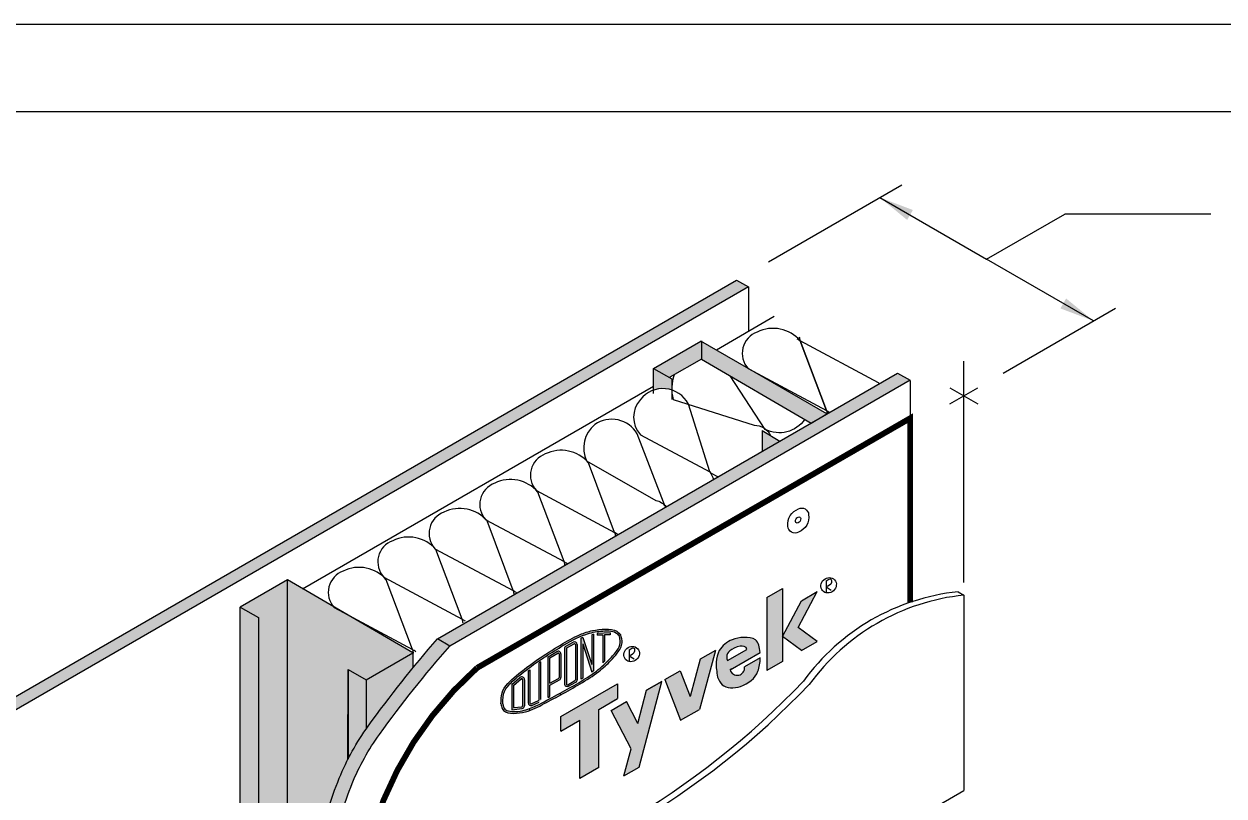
# Model space of a CAD drawing. Extents: x -129 to 51, y 0 to 100.
# Drawn here: x 10.44 to 31.04, y 52.74 to 66 of the extents above; entities that cross this region are included whole.
import ezdxf

# ---------------------------------------------------------------- set-up
doc = ezdxf.new("R2010")
doc.units = 0
doc.header["$LTSCALE"] = 1.5
doc.header["$MEASUREMENT"] = 0
doc.linetypes.add('DASHED', pattern=[0.75, 0.5, -0.25])
doc.layers.get('DEFPOINTS').update_dxf_attribs({"linetype": 'CONTINUOUS'})
for name, color, linetype in [('8X11-TTB$0$B', 7, 'CONTINUOUS'), ('CLADDING', 252, 'CONTINUOUS'), ('DUPONTLOGO', 242, 'CONTINUOUS'), ('FASTENING', 7, 'CONTINUOUS'), ('INSULATION', 40, 'CONTINUOUS'), ('STRUCTURE', 252, 'CONTINUOUS'), ('STRUCTURE_SHADING', 254, 'CONTINUOUS'), ('TEXT', 7, 'CONTINUOUS'), ('TYVEK', 160, 'DASHED')]:
    doc.layers.add(name, color=color, linetype=linetype)
doc.styles.add('DETAILS', font='sanss___.ttf', dxfattribs={"height": 1})
doc.dimstyles.new('TYVEKDETAILS', dxfattribs={"dimscale": 6, "dimtxt": 1.5, "dimasz": 0.1, "dimexe": 0.75, "dimexo": 0.75, "dimgap": 0.75, "dimtad": 0, "dimtih": 1, "dimtoh": 1, "dimdec": 4, "dimzin": 0, "dimtxsty": 'DETAILS', "dimcen": 0.0625, "dimazin": 3, "dimtfac": 1, "dimtdec": 4, "dimtofl": 0, "dimtmove": 0, "dimatfit": 3, "dimtolj": 1, "dimtzin": 0})

# ---------------------------------------------------------------- blocks, each defined once
blk = doc.blocks.new('A$C1409495A')
at = {"layer": 'DUPONTLOGO', "color": 242}
for p, q in [((0.2343235615273898, 0.523827359091797), (0.2343235615273898, 1.616091367395711e-07)), ((0.2343235615273898, 0.2619137603504669), (0.4408312526641112, 0.1288168849679323))]:
    blk.add_line(p, q, dxfattribs=at)
blk.add_ellipse((0.333973993873542, 0.3360725358395484), major_axis=(0.2603864479023359, 0.231586749987972), ratio=0.9031737347499492, dxfattribs=at)
blk.add_spline([(0.2343235615273898, 0.523827359091797), (0.4345512185534517, 0.5967801724010542), (0.456416738787766, 0.4563911861724819), (0.2343235615273898, 0.2619137603504669)], degree=3, dxfattribs=at)

msp = doc.modelspace()

# ---------------------------------------------------------------- hatches: boundary and pattern name
at = {"layer": 'DUPONTLOGO'}
h = msp.add_hatch(color=182, dxfattribs=at)
h.paths.add_polyline_path([(24.05538580846049, 56.25381416788601), (23.78475286977807, 56.09756416788605), (23.45999334335882, 55.48223295153542), (23.78475286977807, 55.24190173518445), (24.05538580846067, 55.39815173518443), (23.73062628204159, 55.63848295153536)])
h.paths.add_polyline_path([(23.4599933433589, 55.91006416788639), (23.45999334335909, 56.30737899337836), (23.18936040467622, 56.15112899337834), (23.18936040467604, 54.89815173518436), (23.45999334335873, 55.0544017351845)])
h = msp.add_hatch(color=242, dxfattribs=at)
edge = h.paths.add_edge_path()
edge.add_spline(control_points=[(20.68279054426917, 55.51348295153649), (20.66217862607801, 55.53530279360037), (20.59448974210039, 55.60695846116967), (20.4069163492068, 55.61282541320224), (20.19580521595621, 55.59280370143542), (19.92941063344237, 55.50419043440791), (19.75590853124602, 55.40091645630061), (19.64620372846153, 55.33561666305539)], knot_values=[0, 0, 0, 0, 0.220285061790062, 0.7234091388884258, 1.286951353986312, 1.843132986659582, 2.799533914085796, 2.799533914085796, 2.799533914085796, 2.799533914085796], degree=3, periodic=0)
edge.add_spline(control_points=[(19.64620372846153, 55.33561666305539), (19.51296086588754, 55.25422577405372), (19.24873109231349, 55.09282203537347), (18.91314627586033, 54.83455356933258), (18.62632058107219, 54.58751082470283), (18.62606455993655, 54.39079399462037), (18.62598021028102, 54.32598295153647)], knot_values=[0, 0, 0, 0, 1.163314494387957, 2.30693276554946, 3.267609377414544, 3.739631528208764, 3.739631528208764, 3.739631528208764, 3.739631528208764], degree=3, periodic=0)
edge.add_spline(control_points=[(18.62598021028102, 54.32598295153647), (18.62623568787602, 54.32436045245063), (18.62649116547101, 54.32273795336478), (18.62674786545175, 54.32111649498823)], knot_values=[0, 0, 0, 0, 0.0117372134535125, 0.0117372134535125, 0.0117372134535125, 0.0117372134535125], degree=3, periodic=0)
edge.add_line((18.62674786545176, 54.32111649498815), (18.65762221375085, 54.32600579342544))
edge.add_spline(control_points=[(18.65762221375086, 54.32600579342545), (18.65749248906245, 54.32680651323484), (18.65736307338391, 54.32761158283864), (18.65723388623015, 54.32842100674377)], knot_values=[0.001174582396085617, 0.001174582396085617, 0.001174582396085617, 0.001174582396085617, 0.002358172592853305, 0.002358172592853305, 0.002358172592853305, 0.002358172592853305], degree=3, periodic=0)
edge.add_spline(control_points=[(18.65723388623669, 54.32842100670402), (18.65736609699756, 54.40630685351219), (18.65906901801486, 54.4776377631326), (18.71274644266437, 54.59994351587558), (18.76199676872561, 54.65610939496749), (18.90412545935183, 54.78669557972026), (18.9974908321005, 54.85857835503644), (19.17420247165023, 54.99337973249406), (19.26311495669756, 55.05637063073815), (19.45585661730989, 55.18271838177895), (19.55903526855832, 55.24575115833361), (19.66218747534536, 55.30876368676689)], knot_values=[0.001204580648238207, 0.001204580648238207, 0.001204580648238207, 0.001204580648238207, 0.1148556554967574, 0.1148556554967574, 0.2297113109935148, 0.2297113109935148, 0.3984913275604529, 0.3984913275604529, 0.5672713441273911, 0.5672713441273911, 0.7479263056417517, 0.7479263056417517, 0.7479263056417517, 0.7479263056417517], degree=3, periodic=0)
edge.add_spline(control_points=[(19.66218747534536, 55.30876368676689), (19.79859923907384, 55.3899603139116), (19.93413306372246, 55.46977344715788), (20.16635829096036, 55.54894547862075), (20.25187744438814, 55.5663762310491), (20.43182431748352, 55.58040265981185), (20.53545748346474, 55.58626902586683), (20.61717230452373, 55.53616299562995), (20.63528914227887, 55.51811496571028), (20.65469332125836, 55.49770374088646)], knot_values=[0, 0, 0, 0, 0.2378461726929006, 0.2378461726929006, 0.3759363467751121, 0.3759363467751121, 0.5140265208573236, 0.5140265208573236, 0.5560477353908875, 0.5560477353908875, 0.5560477353908875, 0.5560477353908875], degree=3, periodic=0)
edge.add_line((20.65469332125844, 55.49770374088641), (20.68279054426915, 55.5134829515365))
h = msp.add_hatch(color=242, dxfattribs=at)
edge = h.paths.add_edge_path()
edge.add_spline(control_points=[(20.68279054426917, 55.51348295153649), (20.69571774271904, 55.46597830077494), (20.72612701226586, 55.35423083009603), (20.63136191195814, 55.19825195237932), (20.48991006067322, 55.04286623062561), (20.28445466153076, 54.85200091867084), (19.98766831977924, 54.66782071666636), (19.7648576335952, 54.54374914857091), (19.6543853772751, 54.48223295153647)], knot_values=[0, 0, 0, 0, 0.07140672790437241, 0.16797347427779, 0.251697098529822, 0.3916885399395568, 0.5846187000068773, 0.7743438912938334, 0.7743438912938334, 0.7743438912938334, 0.7743438912938334], degree=3, periodic=0)
edge.add_line((19.6543853772751, 54.48223295153653), (19.63961983322968, 54.50977912489365))
edge.add_spline(control_points=[(19.6396197772247, 54.50977909373216), (19.85383265334227, 54.62905273478103), (20.07226241759641, 54.74316233721258), (20.35146354864515, 54.95600885633881), (20.4330572656711, 55.03179741222955), (20.55478444523456, 55.16007620760755), (20.60098819684195, 55.2129473323435), (20.66420404719625, 55.31922669632877), (20.67860087329723, 55.36489275053969), (20.66942283732393, 55.44184161042007), (20.66241300207918, 55.46917455552213), (20.65469332125836, 55.49770374088639)], knot_values=[0.0002505584379334802, 0.0002505584379334802, 0.0002505584379334802, 0.0002505584379334802, 0.3681301305683303, 0.3681301305683303, 0.5353339496185356, 0.5353339496185356, 0.6400473331687101, 0.6400473331687101, 0.7273425474151587, 0.7273425474151587, 0.7705355621334626, 0.7705355621334626, 0.7705355621334626, 0.7705355621334626], degree=3, periodic=0)
edge.add_line((20.65469332125836, 55.49770374088642), (20.68279054426908, 55.5134829515365))
for color, points in [(242, [(19.99813537727508, 54.74844862833744), (20.02938537727485, 54.76911147642301), (20.0293853772753, 55.35719364084129), (20.18563537727508, 54.87242571685188), (20.21688537727508, 54.89308856493761), (20.21688537727508, 55.52445211869698), (20.1856353772753, 55.51440856254602), (20.1856353772753, 55.00165789521168), (20.02938537727519, 55.4641907817909), (19.99813537727508, 55.45414722563985)]), (242, [(20.40572676003834, 55.50929323838407), (20.49813537727496, 55.51326346806955), (20.49813537727508, 55.54454229683672), (20.27938537727508, 55.53514395532193), (20.27938537727508, 55.50386512655477), (20.37447676003833, 55.50795061816766), (20.37447676003833, 55.03010624664891), (20.40572676003833, 55.05937121334901)]), (182, [(21.87357547447269, 54.45427363681547), (21.70282229899957, 54.89556099241454), (21.44056277258042, 54.74414538423903), (21.71119571126307, 54.04473295153646), (22.03595523768221, 54.23223295153647), (22.30658817636486, 55.24414538423903), (22.0443286499457, 55.09272977606339)]), (242, [(19.31063537727519, 55.04948869225574), (19.27938537727519, 55.02809839668797), (19.27938537727496, 54.39973079579581, -0.293438824916739), (19.27026105824564, 54.38552228525047), (19.14526105824564, 54.32833225686956, -0.5462656304043499), (19.12313537727496, 54.34254076741492), (19.12313537727508, 54.91344327706877), (19.09188537727519, 54.89124779495187), (19.09188537727496, 54.34254076741484, 0.5462656304051979), (19.15826242018709, 54.29991523577881), (19.2832624201872, 54.35710526415981, 0.2934388249164515), (19.31063537727508, 54.39973079579582)]), (182, [(19.97914490369422, 54.04473295153642), (19.97914490369422, 53.04473295153645), (20.30390443011337, 53.23223295153645), (20.30390443011348, 54.23223295153645), (20.62866395653262, 54.41973295153645), (20.62866395653262, 54.66973295153645), (19.65438537727507, 54.10723295153645), (19.65438537727508, 53.85723295153645)]), (182, [(21.38643618484392, 54.71289538423901), (21.12417665842477, 54.56147977606324), (20.97423414655547, 53.99092455382089), (20.78267030747856, 54.36431099241459), (20.52041078105949, 54.21289538423898), (20.85908591565434, 53.55276713166303), (20.73691713200566, 53.08789538423909), (20.99917665842477, 53.23931099241464)])]:
    msp.add_hatch(color=color, dxfattribs=at).paths.add_polyline_path(points)
h = msp.add_hatch(color=182, dxfattribs=at)
edge = h.paths.add_edge_path()
edge.add_spline(control_points=[(23.07833948117793, 55.20959440783859), (23.06448281628272, 55.29689121454174), (23.03872579660602, 55.45916009994599), (22.78932262113502, 55.47419383696043), (22.56720369795981, 55.43875612544679), (22.36337135332134, 55.28010710434518), (22.30378775352823, 55.02594414278347), (22.33100802639989, 54.87245587775506), (22.34618370078276, 54.78688407093873)], knot_values=[0, 0, 0, 0, 0.5827593182052485, 1.083243575514109, 1.602995822488099, 2.320452805997204, 2.834594860345293, 3.482391664081016, 3.482391664081016, 3.482391664081016, 3.482391664081016], degree=3, periodic=0)
edge.add_spline(control_points=[(22.34618370078267, 54.78688407093873), (22.367780772405, 54.73747324898168), (22.43384682881037, 54.5863241391609), (22.79026903666096, 54.59527535722857), (23.05609416998622, 54.82169325445948), (23.07232857870126, 55.03636186515406), (23.07833948117775, 55.11584440783851)], knot_values=[0, 0, 0, 0, 0.3828216730715811, 1.171062387004566, 2.162538929496697, 2.745476785218138, 2.745476785218138, 2.745476785218138, 2.745476785218138], degree=3, periodic=0)
edge.add_line((23.07833948117775, 55.11584440783854), (22.80770654249521, 54.95959440783859))
edge.add_arc((22.68272301839129, 54.94269078485352), 0.1261214246964348, -165.32686731615115, 7.702335397980789, ccw=False)
edge.add_line((22.5607148371985, 54.9107436802979), (22.59120019154891, 54.92834440783849))
edge.add_line((22.59120019154891, 54.9283444078385), (23.07833948117793, 55.2095944078386))
edge = h.paths.add_edge_path(flags=16)
edge.add_spline(control_points=[(22.51570635682453, 55.07225802203794), (22.50125133689824, 55.08604197167822), (22.50125133689824, 55.10633813550483), (22.50251162208976, 55.16968036958116), (22.52535077681393, 55.21170300765023), (22.58570389103995, 55.26682375649796), (22.66999019999646, 55.30738395659044), (22.77300842968677, 55.3219436598836), (22.84467721803401, 55.31271628622687), (22.84688852347688, 55.26058340053676)], knot_values=[0.1693351350576057, 0.1693351350576057, 0.1693351350576057, 0.1693351350576057, 0.2360340609454792, 0.2360340609454792, 0.3507194281854419, 0.3507194281854419, 0.4654047954254047, 0.4654047954254047, 0.5437012250705168, 0.5437012250705168, 0.5437012250705168, 0.5437012250705168], degree=3, periodic=0)
edge.add_line((22.84688852347688, 55.26058340053676), (22.51570635682446, 55.07225802203809))
h = msp.add_hatch(color=242, dxfattribs=at)
h.paths.add_polyline_path([(19.43563537727496, 54.43582177232705), (19.46688537728281, 54.45266534043026), (19.46688537737296, 54.64838379267887), (19.62975084260123, 54.73616733042422, 0.2758007751185078), (19.65438537706464, 54.77743023526688), (19.65438537723881, 55.18308976821395, 0.5880955590562669), (19.58278263950118, 55.22291193054827), (19.43563537751825, 55.13154022465211)])
h.paths.add_polyline_path([(19.46688537738922, 54.68388405024044), (19.6149238655768, 54.76367593366617, 0.2758007751164118), (19.62313537706453, 54.77743023528031), (19.62313537723881, 55.18308976822736, 0.5880955590582391), (19.59926779799289, 55.19636382233882), (19.46688537758692, 55.11416040638564)], flags=16)
h = msp.add_hatch(color=242, dxfattribs=at)
h.paths.add_polyline_path([(19.93563537727496, 55.34601706214598, 0.5705986825332909), (19.86615230080477, 55.3870797033581), (19.74115230080466, 55.31825778943927, 0.2733997692986938), (19.71688537727496, 55.27719514822716), (19.71688537727519, 54.66844405389173, 0.5736723652120748), (19.78674782898455, 54.62759258281775), (19.91174782898443, 54.6979310893176, 0.2709125763483403), (19.93563537727508, 54.73878256039161)])
h.paths.add_polyline_path([(19.74813537727519, 55.28642910563863), (19.88122435178494, 55.35970460921673, -0.5705986825352609), (19.90438537727508, 55.34601706214606), (19.90438537727508, 54.7296459752889), (19.77142286117819, 54.65482689686711, -0.5736723652121557), (19.74813537727508, 54.66844405389178)], flags=16)
at = {"layer": 'DUPONTLOGO', "linetype": 'CONTINUOUS'}
h = msp.add_hatch(color=256, dxfattribs=at)
edge = h.paths.add_edge_path()
edge.add_line((18.81063537727507, 54.65721067726297), (18.81063537727507, 54.22657567564748))
edge.add_line((18.81063537727507, 54.22657567564748), (18.98765585162337, 54.24612537305029))
edge.add_arc((18.98251037727496, 54.29271710749676), 0.04687500000000024, 276.3020641363324, 359.9999999999296)
edge.add_line((19.02938537727496, 54.2927171074967), (19.02938537727541, 54.74157712972736))
edge.add_arc((18.98251037727541, 54.74157712972742), 0.04687500000000024, 359.9999999999345, 490.3159340501479)
edge.add_line((18.9521821653781, 54.77731877473875), (18.81063537727507, 54.65721067726297))
edge = h.paths.add_edge_path(flags=16)
edge.add_line((18.84188537727496, 54.64274332054094), (18.84188537727507, 54.26146683912749))
edge.add_line((18.84188537727507, 54.26146683912749), (18.98422553539105, 54.27718652934796))
edge.add_arc((18.98251037727496, 54.29271710749676), 0.01562500000000008, 276.3020641363324, 359.9999999999296)
edge.add_line((18.99813537727484, 54.29271710749673), (18.99813537727541, 54.7415771297274))
edge.add_arc((18.98251037727541, 54.74157712972742), 0.01562500000000008, 359.9999999999345, 490.3159340501479)
edge.add_line((18.97240097330964, 54.75349101139787), (18.84188537727496, 54.64274332054094))
at = {"layer": 'DUPONTLOGO'}
h = msp.add_hatch(color=242, dxfattribs=at)
edge = h.paths.add_edge_path()
edge.add_spline(control_points=[(19.63961977722488, 54.50977909373218), (19.5169054264225, 54.4439961142365), (19.39429229845523, 54.3777213372877), (19.22489592354543, 54.2904303083461), (19.1719473727026, 54.26486266946753), (19.11313636731123, 54.24387122020066)], knot_values=[0.2810519083259743, 0.2810519083259743, 0.2810519083259743, 0.2810519083259743, 0.4864092395876137, 0.4864092395876137, 0.5821236414411974, 0.5821236414411974, 0.5821236414411974, 0.5821236414411974], degree=3, periodic=0)
edge.add_line((19.11313636731123, 54.24387122020065), (19.12364030077232, 54.21444272024105))
edge.add_spline(control_points=[(19.12364030077232, 54.21444272024105), (19.19771510333219, 54.24088667625259), (19.36430600094994, 54.32674203262654), (19.54421389940428, 54.42317785927581), (19.6543853772751, 54.48223295153647)], knot_values=[1.40530041600684, 1.40530041600684, 1.40530041600684, 1.40530041600684, 1.988796057392389, 2.910618207206029, 2.910618207206029, 2.910618207206029, 2.910618207206029], degree=3, periodic=0)
edge.add_line((19.65438532075358, 54.48223292124), (19.63961977722491, 54.50977909373218))
h = msp.add_hatch(color=242, dxfattribs=at)
edge = h.paths.add_edge_path()
edge.add_line((19.12364030077232, 54.21444272024105), (19.11313636731123, 54.24387122020066))
edge.add_spline(control_points=[(19.11313636731123, 54.24387122020066), (19.09435215362539, 54.23716655895605), (19.07496987503085, 54.23092874285278), (18.97132190175603, 54.20171867912912), (18.86262500207017, 54.18515802611829), (18.74082386743017, 54.20441915705677), (18.70917564301057, 54.21785042666831), (18.6715046336022, 54.25625745001304), (18.66416981754706, 54.28559100323875), (18.65762221375086, 54.32600579342545)], knot_values=[0.002358172592853314, 0.002358172592853314, 0.002358172592853314, 0.002358172592853314, 0.03292931765770496, 0.03292931765770496, 0.1592148645761405, 0.1592148645761405, 0.221312472747484, 0.221312472747484, 0.2810519083259742, 0.2810519083259742, 0.2810519083259742, 0.2810519083259742], degree=3, periodic=0)
edge.add_line((18.65762221375086, 54.32600579342545), (18.62674786545178, 54.32111649498816))
edge.add_spline(control_points=[(18.62674786545175, 54.32111649498823), (18.63092926783602, 54.29470445591365), (18.65655350542815, 54.14606910284134), (18.92184171458593, 54.15346441967554), (19.08475900621427, 54.20056249096695), (19.12364030077232, 54.21444272024105)], knot_values=[0.0117372134535125, 0.0117372134535125, 0.0117372134535125, 0.0117372134535125, 0.2029254331721758, 1.099028038328669, 1.405300416006835, 1.405300416006835, 1.405300416006835, 1.405300416006835], degree=3, periodic=0)
at = {"layer": 'STRUCTURE'}
h = msp.add_hatch(dxfattribs=at)
h.set_pattern_fill('AR-SAND', color=256, scale=0.25, style=0)
h.set_pattern_definition([(37.50000000000001, (43.19749566981245, 2.680656108872867), (-0.01574833952740204, 0.4817059422532897), [0, -0.38, 0, -0.425, 0, -0.40625]), (7.499999999999999, (43.19749566981245, 2.680656108872867), (0.4424441763169318, 0.7055365163074351), [0, -0.205, 0, -0.3425, 0, -0.13125]), (327.5, (42.88999566981245, 2.680656108872867), (0.7785354654378738, 0.001414763384241124), [0, -0.125, 0, -0.45, 0, -0.5875]), (317.5, (42.88999566981245, 2.680656108872867), (0.7515316511430733, 0.2194188912335623), [0, -0.0625, 0, -0.295, 0, -0.3375])])
h.paths.add_polyline_path([(9.816495386986652, 53.94852472221717), (9.61649538698672, 54.06399477605506), (9.612828458367737, 41.37242077230079), (9.643585470083686, 41.35466320330712), (9.816495386986652, 41.4544927903766)])
h.paths.add_polyline_path([(22.87556620846554, 61.48818277636411), (22.66805545294191, 61.59931649347816), (9.616495386986905, 54.06399477605496), (9.816495386986908, 53.94852472221702)])
h.paths.add_polyline_path([(9.816495386986652, 41.45449279037659), (9.6435854700837, 41.35466320330711), (9.816495386986652, 41.25483361623765)])
h = msp.add_hatch(dxfattribs=at)
h.set_pattern_fill('AR-SAND', color=256, scale=0.25, style=0)
h.set_pattern_definition([(37.50000000000001, (41.64719387124585, 2.431047292955029), (-0.01574833952740204, 0.4817059422532897), [0, -0.38, 0, -0.425, 0, -0.40625]), (7.499999999999999, (41.64719387124585, 2.431047292955029), (0.4424441763169318, 0.7055365163074351), [0, -0.205, 0, -0.3425, 0, -0.13125]), (327.5, (41.33969387124585, 2.431047292955029), (0.7785354654378738, 0.001414763384241124), [0, -0.125, 0, -0.45, 0, -0.5875]), (317.5, (41.33969387124585, 2.431047292955029), (0.7515316511430733, 0.2194188912335623), [0, -0.0625, 0, -0.295, 0, -0.3375])])
h.paths.add_polyline_path([(25.64063115015262, 59.89177178795427), (25.43312039462898, 60.00290550506834), (17.53308082566205, 55.44181553331581), (17.73308082566206, 55.32634547947787)])
h.paths.add_polyline_path([(17.74479209020433, 55.31958397774185), (17.53308082566206, 55.4418155333158, 0.02202440919495274), (16.34658964490005, 53.94377030718256, 0.06029966926027795), (15.84936643130354, 53.0509335519138, 0.04506024657636597), (15.50687118908103, 51.93431063452189, 0.02073115222964359), (15.2576753252727, 50.44784204976371, -0.04479910819463411), (15.06924742364592, 49.58157302400132, -0.02091384948871538), (14.8796280291521, 49.05482719819424, -0.05565526587535707), (14.57617193845951, 48.49744532412785, -0.01612494577826618), (13.97168259608587, 47.68893494506248, -0.03370422444087551), (13.48604380774573, 47.15881031059969), (12.4266441838279, 46.14830155298349), (12.62664418382784, 46.03283149914562), (12.62664418382784, 46.00739974440397), (13.65169481704578, 46.98514470341775, 0.03370422444086479), (14.15916503616644, 47.53910058764926, 0.01612494577826873), (14.77292134525405, 48.36000562489212, 0.05565526587535749), (15.10184614624518, 48.96416789952274, 0.02091384948871565), (15.298262849531, 49.50979604505487, 0.04479910819463601), (15.4958134627129, 50.4180053693767, -0.02073115222964427), (15.74172024525322, 51.88485438299554, -0.04506024657635373), (16.07155625398169, 52.96020493075018, -0.06032015627787331), (16.54090936150206, 53.80291590898499, -0.02256722528568807)])
h.paths.add_polyline_path([(12.62664418382785, 46.03283149914562), (12.4266441838279, 46.1483015529835), (12.42481717672419, 42.96040807781472), (12.62664418382785, 43.07693295469575)])
h.paths.add_polyline_path([(12.62664418382785, 43.07693295469576), (12.42481717672419, 42.96040807781473), (12.42348267245209, 40.63186898620096), (12.62664418382784, 40.74916433948272)])
h.paths.add_polyline_path([(12.62664418382785, 40.74916433948272), (12.42348267245208, 40.63186898620096), (12.42297725520893, 39.74998060798164), (12.62664418382785, 39.63239345191848)])
at = {"layer": 'STRUCTURE_SHADING', "linetype": 'CONTINUOUS'}
h = msp.add_hatch(color=256, dxfattribs=at)
h.paths.add_polyline_path([(21.55832060056919, 59.90494488267191), (21.24582060056929, 60.08536684179361), (21.24560684099023, 59.71238374503044, -0.1628514653700234), (21.55779308407664, 59.7161354919293, -0.01846475817348724), (21.55832060056919, 59.76758887201024)])
h.paths.add_polyline_path([(22.06710786102234, 60.54869642088904), (22.0577194166172, 60.55411684179361), (21.24582060056929, 60.0853668417936), (21.51645353925204, 59.92911684179354), (22.06710786102234, 60.24703726269817)])
h.paths.add_polyline_path([(22.06710786102234, 60.54869642088904), (22.06710786102234, 60.24703726269814), (23.95332354294928, 59.14854439440496), (24.22278292608126, 59.30411684179191), (22.9091981613759, 60.06251535929791), (22.87112296718595, 60.08288563438649, -0.002968170129063477), (22.86802482568819, 60.08628679574067)])
h.paths.add_polyline_path([(23.41200171002838, 58.8360120884498), (23.10889015443014, 59.02185446847815), (23.10889015443014, 58.66101055023064)])
h = msp.add_hatch(color=256, dxfattribs=at)
h.paths.add_polyline_path([(17.11476232063102, 54.94408201109525), (17.11476232063099, 55.20029923183336), (16.31225194895147, 54.73696965271674), (16.31225194895147, 53.89583940271678, -0.003466417003296089), (16.34658964490034, 53.94377030718296, -0.0145318782836745)])
h.paths.add_polyline_path([(16.31225194895147, 54.73696965271674), (15.9997519489515, 54.91739161183843), (15.9997519489515, 53.3787593774321, -0.03556474674277812), (16.31225194895147, 53.89583940271679)], flags=17)
h.paths.add_polyline_path([(14.14337669254794, 49.33595927483904), (14.45968843949042, 49.51858194708411), (14.45968843949042, 55.80654769359496), (14.14718843949052, 55.98696965271666)])
h.paths.add_polyline_path([(14.45968843949042, 49.51858194708411), (14.95908725553835, 49.80690998796236), (14.95908725553835, 56.4557196527167), (14.14718843949051, 55.98696965271667), (14.45968843949042, 55.80654769359496)])
edge = h.paths.add_edge_path()
edge.add_line((14.95908725553835, 49.80690998796236), (15.16345414082579, 49.92490126419651))
edge.add_arc((10.33897661775345, 51.06411310501583), 4.957155130605982, 346.7140188359568, 352.8585404330851)
edge.add_arc((33.3001115040686, 48.1872784648816), 18.18349941532756, 168.1079908111022, 172.8585404330861, ccw=False)
edge.add_arc((21.86070646813475, 50.59627299945684), 6.493193934128114, 157.7879239327835, 168.1079908111019, ccw=False)
edge.add_arc((19.78618382346079, 51.4433801119908), 4.252382772211374, 152.9529638721167, 157.7879239327848, ccw=False)
edge.add_line((15.99886915619694, 53.37703128335759), (15.99975194895157, 54.9173916118384))
edge.add_line((15.99975194895157, 54.9173916118384), (16.31225194895147, 54.73696965271673))
edge.add_line((16.31225194895147, 54.73696965271673), (17.11476232059431, 55.20029923181217))
edge.add_line((17.11476232059431, 55.20029923181217), (15.94060901765855, 55.88410174809714))
edge.add_line((15.94060901765855, 55.88410174809714), (15.76310236170196, 55.97906802440411))
edge.add_arc((16.04802030951589, 56.24171340173314), 0.3875059112049803, 219.3329686408438, 222.6707329801326, ccw=False)
edge.add_line((15.7482939318393, 55.99610206294017), (14.95908725553835, 56.4557196527167))
edge.add_line((14.95908725553835, 56.4557196527167), (14.95908725553835, 49.80690998796236))

# ---------------------------------------------------------------- linework, layer by layer
at = {"layer": '8X11-TTB$0$B', "color": 7}
msp.add_line((1.499999999999979, 64.50000000000001), (49.5, 64.50000000000003), dxfattribs=at)
at = {"layer": 'CLADDING'}
for p, q in [((26.47403025118624, 56.25059379694405), (26.57403025118624, 56.19285877002508)), ((26.57403025118624, 56.19285877002508), (26.57403025118624, 52.83798638045261)), ((17.17596974881375, 47.41201361954747), (26.57403025118624, 52.83798638045261))]:
    msp.add_line(p, q, dxfattribs=at)
for centre, radius, start, end in [((26.86823139843231, 52.50240379566084), 3.768862272650672, 96.0037873946908, 143.9962126053091), ((26.96823139843231, 52.44466876874186), 3.768862272650672, 96.0037873946908, 143.9962126053091), ((13.8529024990866, 64.1936692047368), 13.75207662257699, 283.5544595719458, 316.4455404280542), ((13.95290249908661, 64.13593417781784), 13.75207662257699, 283.5544595719458, 316.4455404280542)]:
    msp.add_arc(centre, radius, start, end, dxfattribs=at)
at = {"layer": 'DEFPOINTS'}
msp.add_line((-1.06581410364015e-14, 66.00000000000001), (51, 66.00000000000001), dxfattribs=at)
at = {"layer": 'DUPONTLOGO', "color": 182}
for p, q in [((23.18936040467638, 56.15112899337831), (23.45999334335902, 56.30737899337831)), ((23.45999334335902, 56.30737899337831), (23.45999334335868, 55.05440173518446)), ((23.73062628204143, 55.63848295153536), (24.05538580846058, 56.25381416788584)), ((23.78475286977805, 56.09756416788606), (24.05538580846069, 56.25381416788606)), ((24.21150126878076, 56.43813146799648), (24.21150126878076, 56.22860058900341)), ((24.21150126878076, 56.33336602849995), (24.29410434523545, 56.28012727834693)), ((23.18936040467638, 56.15112899337831), (23.18936040467604, 54.89815173518446)), ((23.45999334335879, 55.48223295153542), (23.78475286977805, 56.09756416788606)), ((23.4599933433589, 55.91006416788638), (23.45999334335868, 55.05440173518446)), ((24.05538580846069, 55.39815173518446), (23.73062628204143, 55.63848295153536)), ((23.78475286977805, 55.24190173518446), (23.45999334335879, 55.48223295153542)), ((22.30658817636485, 55.24414538423903), (22.03595523768221, 54.23223295153646)), ((22.30658817636485, 55.24414538423903), (22.0443286499457, 55.0927297760634)), ((22.51570635682451, 55.07225802203812), (22.84688852347688, 55.26058340053676)), ((23.78475286977805, 55.24190173518446), (24.05538580846069, 55.39815173518446)), ((22.0443286499457, 55.0927297760634), (21.87357547447269, 54.45427363681548)), ((22.56071483719852, 54.91074368029786), (23.07833948117791, 55.20959440783859)), ((23.07833948117768, 55.1158444078385), (22.80770654249504, 54.9595944078385)), ((23.45999334335868, 55.05440173518446), (23.18936040467604, 54.89815173518446)), ((21.44056277258043, 54.74414538423903), (21.70282229899957, 54.89556099241454)), ((21.70282229899957, 54.89556099241454), (21.87357547447269, 54.45427363681548)), ((22.59120019154891, 54.9283444078385), (22.56071483719852, 54.91074368029791)), ((19.65438537727508, 54.10723295153645), (20.62866395653262, 54.66973295153645)), ((20.62866395653262, 54.66973295153645), (20.62866395653262, 54.41973295153645)), ((20.99917665842478, 53.23931099241468), (21.38643618484392, 54.712895384239)), ((21.12417665842489, 54.56147977606332), (21.38643618484392, 54.712895384239)), ((21.38643618484392, 54.712895384239), (21.12417665842478, 54.56147977606337)), ((21.44056277258043, 54.744145384239), (21.71119571126307, 54.04473295153646)), ((20.30390443011359, 54.23223295153652), (20.62866395653262, 54.41973295153645)), ((20.5204107810595, 54.35723295153645), (20.62866395653262, 54.41973295153645)), ((20.97423414655547, 53.99092455382089), (21.12417665842478, 54.56147977606332)), ((20.30390443011336, 53.23223295153645), (20.30390443011348, 54.23223295153637)), ((20.5204107810595, 54.21289538423898), (20.78267030747842, 54.36431099241451)), ((20.5204107810595, 54.212895384239), (20.78267030747853, 54.3643109924145)), ((20.85908591565445, 53.55276713166282), (20.5204107810595, 54.21289538423898)), ((20.97423414655547, 53.99092455382089), (20.78267030747853, 54.36431099241464)), ((21.71119571126307, 54.04473295153646), (22.03595523768221, 54.23223295153646)), ((19.65438537727508, 53.85723295153645), (19.65438537727508, 54.10723295153647)), ((19.65438537727508, 53.85723295153645), (19.97914490369422, 54.0447329515364)), ((19.97914490369422, 53.04473295153645), (19.97914490369422, 54.04473295153645)), ((20.73691713200564, 53.08789538423898), (20.85908591565434, 53.552767131663)), ((20.30390443011336, 53.23223295153645), (19.97914490369422, 53.04473295153645)), ((20.73691713200552, 53.087895384239), (20.99917665842489, 53.23931099241472))]:
    msp.add_line(p, q, dxfattribs=at)
at = {"layer": 'DUPONTLOGO', "color": 242}
for p, q in [((20.02938537727519, 55.4641907817909), (19.99813537727508, 55.45414722563984)), ((19.99813537727508, 55.45414722563984), (19.99813537727508, 54.74844862833743)), ((20.02938537727519, 55.4641907817909), (20.18563537727519, 55.00165789521201)), ((20.21688537727508, 55.52445211869697), (20.18563537727519, 55.51440856254597)), ((20.1856353772753, 55.51440856254597), (20.1856353772753, 55.00165789521193)), ((20.21688537727508, 55.52445211869697), (20.21688537727508, 54.89308856493761)), ((20.49813537727508, 55.54454229683672), (20.27938537727508, 55.53514395532192)), ((20.27938537727508, 55.53514395532192), (20.27938537727508, 55.50386512655476)), ((20.37447676003845, 55.50795061816767), (20.27938537727496, 55.50386512655476)), ((20.37447676003833, 55.50862192827586), (20.37447676003833, 55.03010624664891)), ((20.49947676003833, 55.51332109903327), (20.40572676003833, 55.50929323838407)), ((20.40572676003833, 55.50929323838407), (20.40572676003833, 55.05937121334898)), ((20.49813537727508, 55.54454229683672), (20.49813537727496, 55.51326346806956)), ((20.68279054426912, 55.51348295153649), (20.65469332125841, 55.49770374088639)), ((19.43563537751814, 55.13154022465204), (19.58278263950118, 55.22291193054827)), ((19.71688537727496, 55.27719514822715), (19.71688537727519, 54.66844405389173)), ((19.74115230080466, 55.31825778943927), (19.86615230080477, 55.3870797033581)), ((19.74813537727519, 55.27719514822721), (19.74813537727508, 54.66844405389178)), ((19.75622435178505, 55.29088269529792), (19.88122435178494, 55.35970460921673)), ((19.90438537727508, 55.34601706214603), (19.90438537727508, 54.73878256039168)), ((19.93563537727496, 55.34601706214598), (19.93563537727508, 54.73878256039161)), ((20.0293853772753, 55.35719364084129), (20.18563537727508, 54.87242571685186)), ((20.0293853772753, 55.35719364084142), (20.02938537727485, 54.76911147642312)), ((19.31063537727519, 55.04948869225574), (19.27938537727519, 55.02809839668797)), ((19.27938537727496, 54.39973079579581), (19.27938537727519, 55.02809839668797)), ((19.31063537727508, 54.3997307957958), (19.31063537727519, 55.04948869225574)), ((19.43563537727496, 54.43582177232705), (19.43563537751825, 55.13154022465201)), ((19.46688537758692, 55.11416040638565), (19.59926779799289, 55.19636382233882)), ((19.46688537738922, 54.68388405024045), (19.46688537758692, 55.11416040638565)), ((19.62313537723881, 55.18308976822736), (19.62313537706453, 54.77743023528031)), ((19.65438537723881, 55.18308976821395), (19.65438537706464, 54.77743023526688)), ((20.40572676003833, 55.05937121334901), (20.37447676003845, 55.03010624664901)), ((19.09188537727518, 54.89124779495186), (19.12313537727507, 54.91344327706876)), ((19.09188537727518, 54.89124779495186), (19.09188537727496, 54.34254076741483)), ((19.12313537727507, 54.91344327706876), (19.12313537727496, 54.34254076741482)), ((20.21688537727508, 54.89308856493761), (20.18563537727508, 54.87242571685186)), ((18.81063537727507, 54.65721067726297), (18.9521821653781, 54.77731877473875)), ((18.81063537727507, 54.65721067726297), (18.81063537727507, 54.22657567564748)), ((18.84188537727496, 54.64274332054094), (18.97240097330964, 54.75349101139787)), ((18.84188537727496, 54.64274332054094), (18.84188537727507, 54.26146683912749)), ((18.99813537727541, 54.7415771297274), (18.99813537727484, 54.29271710749673)), ((19.02938537727541, 54.74157712972736), (19.02938537727496, 54.2927171074967)), ((19.4668853773891, 54.68388405024038), (19.6149238655768, 54.76367593366617)), ((19.46688537737307, 54.64838379267893), (19.62975084260123, 54.73616733042422)), ((19.46688537728281, 54.45266534043026), (19.46688537737296, 54.64838379267877)), ((19.77142286117819, 54.65482689686711), (19.89642286117819, 54.72516540336701)), ((19.78674782898455, 54.62759258281775), (19.91174782898443, 54.6979310893176)), ((20.02938537727485, 54.76911147642301), (19.99813537727508, 54.74844862833743)), ((19.43563537727496, 54.43582177232705), (19.46688537728281, 54.45266534043026)), ((19.63961977722491, 54.50977909373218), (19.65438532075385, 54.4822329212395)), ((19.65438537727508, 54.48223295153647), (19.63962172631457, 54.50977559320928)), ((18.81063537727507, 54.22657567564748), (18.98765585162337, 54.24612537305029)), ((18.84188537727507, 54.26146683912749), (18.98422553539105, 54.27718652934796)), ((19.12364030077233, 54.21444272024103), (19.11313636731122, 54.24387122020067)), ((19.14526105824566, 54.32833225686957), (19.27026105824578, 54.38552228525053)), ((19.15826242018706, 54.2999152357788), (19.28326242018719, 54.35710526415979))]:
    msp.add_line(p, q, dxfattribs=at)
for centre, radius, start, end in [((19.60751037723881, 55.18308976823408), 0.04687500000000024, 359.9999999753909, 121.838385909784), ((19.76376037727496, 55.27719514822715), 0.04687500000000024, 118.8360950130777, 180), ((19.76376037727519, 55.27719514822721), 0.01562500000000008, 118.8360950130777, 180), ((19.88876037727496, 55.34601706214598), 0.04687500000000024, 0, 118.8360950130634), ((19.88876037727508, 55.34601706214603), 0.01562500000000008, 0, 118.8360950130787), ((19.60751037723881, 55.18308976823408), 0.01562500000000008, 359.9999999753909, 121.838385909784), ((18.98251037727541, 54.74157712972742), 0.04687500000000024, 359.9999999999345, 130.315934050148), ((18.98251037727541, 54.74157712972742), 0.01562500000000008, 359.9999999999345, 130.315934050148), ((19.60751037706464, 54.77743023528703), 0.01562500000000008, 298.3244090050584, 359.9999999753739), ((19.60751037706464, 54.77743023528703), 0.04687500000000024, 298.3244090050584, 359.9999999753739), ((19.76376037727519, 54.66844405389174), 0.04687500000000024, 180.0000000000094, 299.3668080741979), ((19.76376037727508, 54.66844405389178), 0.01562500000000008, 180, 299.3668080742087), ((19.88876037727508, 54.73878256039168), 0.01562500000000008, 299.3668080741876, 0), ((19.88876037727508, 54.7387825603916), 0.04687500000000024, 299.3668080742087, 1.017777498068325e-11), ((19.26376037727507, 54.39973079579581), 0.01562500000000008, 294.5850530263787, 359.9999999999808), ((18.98251037727496, 54.29271710749676), 0.01562500000000008, 276.3020641363324, 359.9999999999296), ((18.98251037727496, 54.29271710749676), 0.04687500000000024, 276.3020641363324, 359.9999999999296), ((19.13876037727496, 54.34254076741482), 0.04687500000000024, 179.9999999999788, 294.5850530263612), ((19.13876037727496, 54.34254076741482), 0.01562500000000008, 179.9999999999788, 294.5850530263612)]:
    msp.add_arc(centre, radius, start, end, dxfattribs=at)
at = {"layer": 'DUPONTLOGO', "color": 182}
msp.add_arc((22.68272301839129, 54.94269078485352), 0.1261214246964348, 194.6731326838768, 7.702335397941837, dxfattribs=at)
msp.add_ellipse((24.25136144171923, 56.36302953869558), major_axis=(0.1041545791609349, 0.09263469999518924), ratio=0.9031737347499493, dxfattribs=at)
for points in [[(24.21150126878076, 56.43813146799648), (24.29159233159119, 56.46731259332019), (24.30033853968492, 56.41115699882876), (24.21150126878076, 56.33336602849995)], [(23.07833948117793, 55.20959440783859), (22.99544627563743, 55.42746148692129), (22.79913638198893, 55.46670361155736), (22.59497262572556, 55.42746148692129), (22.37510114423064, 55.24302815117369), (22.32056725286663, 55.04473346385055), (22.34618370078276, 54.78688407093873)], [(22.34618370078267, 54.78688407093873), (22.42454075099674, 54.65532206266323), (22.73851189694567, 54.62644530370778), (23.03824829890225, 54.88614167802223), (23.07833948117775, 55.11584440783851)]]:
    msp.add_spline(points, degree=3, dxfattribs=at)
at = {"layer": 'DUPONTLOGO', "color": 242}
for points, knots in [([(19.6396197772247, 54.50977909373216), (19.85383265334227, 54.62905273478103), (20.07226241759641, 54.74316233721258), (20.35146354864515, 54.95600885633881), (20.4330572656711, 55.03179741222955), (20.55478444523456, 55.16007620760755), (20.60098819684195, 55.2129473323435), (20.66420404719625, 55.31922669632877), (20.67860087329723, 55.36489275053969), (20.66942283732393, 55.44184161042007), (20.66241300207918, 55.46917455552213), (20.65469332125836, 55.49770374088639)], [0.0002505584379334802, 0.0002505584379334802, 0.0002505584379334802, 0.0002505584379334802, 0.3681301305683303, 0.3681301305683303, 0.5353339496185356, 0.5353339496185356, 0.6400473331687101, 0.6400473331687101, 0.7273425474151587, 0.7273425474151587, 0.7705355621334626, 0.7705355621334626, 0.7705355621334626, 0.7705355621334626]), ([(19.66218747534536, 55.30876368676689), (19.79859923907384, 55.3899603139116), (19.93413306372246, 55.46977344715788), (20.16635829096036, 55.54894547862075), (20.25187744438814, 55.5663762310491), (20.43182431748352, 55.58040265981185), (20.53545748346474, 55.58626902586683), (20.61717230452373, 55.53616299562995), (20.63528914227887, 55.51811496571028), (20.65469332125836, 55.49770374088646)], [0, 0, 0, 0, 0.2378461726929006, 0.2378461726929006, 0.3759363467751121, 0.3759363467751121, 0.5140265208573236, 0.5140265208573236, 0.5560477353908875, 0.5560477353908875, 0.5560477353908875, 0.5560477353908875]), ([(18.65723388623669, 54.32842100670402), (18.65736609699756, 54.40630685351219), (18.65906901801486, 54.4776377631326), (18.71274644266437, 54.59994351587558), (18.76199676872561, 54.65610939496749), (18.90412545935183, 54.78669557972026), (18.9974908321005, 54.85857835503644), (19.17420247165023, 54.99337973249406), (19.26311495669756, 55.05637063073815), (19.45585661730989, 55.18271838177895), (19.55903526855832, 55.24575115833361), (19.66218747534536, 55.30876368676689)], [0.001204580648238207, 0.001204580648238207, 0.001204580648238207, 0.001204580648238207, 0.1148556554967574, 0.1148556554967574, 0.2297113109935148, 0.2297113109935148, 0.3984913275604529, 0.3984913275604529, 0.5672713441273911, 0.5672713441273911, 0.7479263056417517, 0.7479263056417517, 0.7479263056417517, 0.7479263056417517]), ([(18.65723388623015, 54.32842100674377), (18.66388354615515, 54.2867574701833), (18.6711386772718, 54.25663055637642), (18.70917564301057, 54.21785042666831), (18.74082386743017, 54.20441915705677), (18.86262500207017, 54.18515802611829), (18.97132190175603, 54.20171867912912), (19.13821616462106, 54.24875280723961), (19.2076952348682, 54.28156668411602), (19.39429229845523, 54.3777213372877), (19.5169054264225, 54.4439961142365), (19.63961977722488, 54.50977909373218)], [0.001174582396085617, 0.001174582396085617, 0.001174582396085617, 0.001174582396085617, 0.06209760817134347, 0.06209760817134347, 0.1241952163426869, 0.1241952163426869, 0.2504807632611225, 0.2504807632611225, 0.3767663101795581, 0.3767663101795581, 0.5821236414411975, 0.5821236414411975, 0.5821236414411975, 0.5821236414411975])]:
    msp.add_open_spline(points, degree=3, knots=knots, dxfattribs=at)
for points in [[(19.64620372846153, 55.33561666305539), (19.98354699164034, 55.51603828100886), (20.19535069208237, 55.5841064368731), (20.41943942276308, 55.60854029235068), (20.6174545519531, 55.57260392463175), (20.68279054426917, 55.51348295153649)], [(19.6543853772751, 54.48223295153647), (19.98444544907639, 54.66943055258414), (20.30616044244439, 54.88247432671668), (20.513147922076, 55.07101238109206), (20.62315700628702, 55.19725255862139), (20.70464770687036, 55.37235199248406), (20.68279054426917, 55.51348295153649)], [(18.62598021028102, 54.32598295153647), (18.64351911864437, 54.51397543124747), (18.88899358106815, 54.80962085521222), (19.25341891837039, 55.08612078930562), (19.64620372846153, 55.33561666305539)], [(18.62598021028102, 54.32598295153647), (18.64554828781788, 54.24720676623908), (18.99748078839971, 54.17921047465531), (19.32886489511898, 54.30903541160367), (19.6543853772751, 54.48223295153647)]]:
    msp.add_spline(points, degree=3, dxfattribs=at)
at = {"layer": 'DUPONTLOGO', "color": 182}
msp.add_open_spline([(22.84688852347688, 55.26058340053676), (22.84467721803401, 55.31271628622687), (22.77300842968677, 55.3219436598836), (22.66999019999646, 55.30738395659044), (22.58570389103995, 55.26682375649796), (22.52535077681393, 55.21170300765023), (22.50251162208976, 55.16968036958116), (22.50125133689824, 55.10633813550483), (22.50125133689824, 55.08604197167822), (22.51570635682453, 55.07225802203794)], degree=3, knots=[0.1693351350576057, 0.1693351350576057, 0.1693351350576057, 0.1693351350576057, 0.2476315647027177, 0.2476315647027177, 0.3623169319426805, 0.3623169319426805, 0.4770022991826433, 0.4770022991826433, 0.5437012250705168, 0.5437012250705168, 0.5437012250705168, 0.5437012250705168], dxfattribs=at)
at = {"layer": 'FASTENING'}
for points in [[(23.73543477566827, 57.67537747114555, -0.546252201092799), (23.90863985642516, 57.57537747114554, -0.3537160203436517), (23.73543477566827, 57.27537747114555, -0.5560120530374328), (23.55152278836779, 57.37683936914171, -0.3458248453514607), (23.73543477566827, 57.67537747114555, -1.000000000000007)], [(23.72847021554575, 57.53229474336074, -0.546252201092799), (23.77177148573498, 57.50729474336075, -0.3537160203436517), (23.72847021554575, 57.43229474336074, -0.5560120530374328), (23.68249221872063, 57.45766021785978, -0.3458248453514607), (23.72847021554576, 57.53229474336074, -1.000000000000007)]]:
    msp.add_lwpolyline(points, format="xyb", dxfattribs=at)
at = {"layer": 'INSULATION'}
for points in [[(22.32721951119974, 60.40805363576414), (23.31879735960434, 60.980541373463)], [(15.21919890571575, 56.30423602578176), (21.24564766008342, 59.78360783637334)]]:
    msp.add_lwpolyline(points, dxfattribs=at)
for points in [[(24.27253249590619, 59.32598656961022, -0.02638599692185849), (24.21484272168668, 59.36399393538312), (23.76525899488067, 60.55884709200468, 0.3427013915771003), (23.02495328151234, 60.71019094036883, 0.5367475441717707), (22.87112296718595, 60.08288563438649), (24.21484272168668, 59.36399393538312, -0.03202871412555263), (24.22696577282241, 59.29967860977162, -0.03202871412555263)], [(23.70756922066117, 60.59685445777757, -0.02638599692185856), (23.76525899488067, 60.55884709200468), (24.21484272168668, 59.36399393538312, 0.02329313012624088), (24.2541672442355, 59.3222365863266, 0.02329313012624088)], [(25.12301197434154, 59.82386432513739, 0.0137770718538674), (25.1089787493814, 59.8399553930013), (23.76525899488067, 60.55884709200468, -0.03202871412555263), (23.75313594374495, 60.62316241761618)], [(21.60145765759323, 59.97819399240008, 0.1556534662014546), (21.58110758624638, 59.55503684660225), (22.9750180840717, 59.11129339577933, -0.2860753718579096), (23.25511158238597, 58.93614299437057)], [(23.84206353731371, 59.21333991269485, -0.3785073468656779), (23.16319355427027, 59.03869305389331), (22.56221399399668, 59.95869772585105)], [(22.34881742110725, 58.22218235304649, -0.05570116676894305), (22.20989940619466, 58.30922082435981), (21.84390227123968, 59.47453202426882, 0.5459186907667994), (21.01973700009824, 59.55078615400236, 0.3833368431207439), (21.01973700009824, 58.94469639790611), (22.20989940619466, 58.30922082435981, -0.09271651603963602), (22.27638402711088, 58.18036291352425, -0.09271651603963602)], [(21.45712851712337, 57.7073655242967, -0.007777833478206929), (21.4449810195932, 57.71690602099626), (20.962601543854, 58.96352291502074, 0.4411467991369616), (20.23902937926215, 59.12193283041113, 0.3448708299361884), (20.09408595006738, 58.49920760946841), (21.28648520123447, 57.8202171459738, -0.1816266251347483), (21.45991137552448, 57.70897220834368, -0.1816266251347483)], [(20.63500950958813, 57.23271489398913, -0.02638599692185849), (20.57731973536862, 57.27072225976202), (20.12773600856262, 58.46557541638358, 0.3427013915771003), (19.38743029519428, 58.61691926474773, 0.5367475441717707), (19.2335999808679, 57.98961395876539), (20.57731973536862, 57.27072225976202, -0.03202871412555263), (20.58944278650435, 57.20640693415052, -0.03202871412555263)], [(19.76572422178614, 56.73083279907407, -0.02638599692185849), (19.70803444756663, 56.76884016484697), (19.25845072076063, 57.96369332146853, 0.3427013915771003), (18.51814500739229, 58.11503716983268, 0.5367475441717707), (18.36431469306591, 57.48773186385034), (19.70803444756663, 56.76884016484697, -0.03202871412555263), (19.72015749870236, 56.70452483923547, -0.03202871412555263)], [(18.89428314742368, 56.23364470524591, -0.02638599692185849), (18.83659337320417, 56.27165207101881), (18.38700964639816, 57.46650522764036, 0.3427013915771003), (17.64670393302982, 57.61784907600451, 0.5367475441717707), (17.49287361870344, 56.99054377002217), (18.83659337320417, 56.27165207101881, -0.03202871412555263), (18.84871642433989, 56.2073367454073, -0.03202871412555263)], [(18.01517058864567, 55.74386771438719, -0.02638599692185849), (17.95748081442616, 55.78187508016009), (17.50789708762015, 56.97672823678165, 0.3427013915771003), (16.76759137425181, 57.1280720851458, 0.5367475441717707), (16.61376105992543, 56.50076677916346), (17.95748081442616, 55.78187508016009, -0.03202871412555263), (17.96960386556188, 55.71755975454859, -0.03202871412555263)], [(17.1645118904222, 55.22216895962784, -0.02638599692185849), (17.10682211620269, 55.26017632540074), (16.65723838939669, 56.4550294820223, 0.3427013915771003), (15.91693267602835, 56.60637333038645, 0.5367475441717707), (15.76310236170196, 55.97906802440411), (17.10682211620269, 55.26017632540074, -0.03202871412555263), (17.11894516733842, 55.19586099978924, -0.03202871412555263)]]:
    msp.add_lwpolyline(points, format="xyb", dxfattribs=at)
at = {"layer": 'STRUCTURE'}
for p, q in [((22.87556620846554, 61.4881827763641), (22.87556620846554, 60.72464174903886)), ((21.24582060056929, 60.0853668417936), (22.05771941661722, 60.55411684179363)), ((24.22278292608113, 59.30411684179198), (22.05771941662004, 60.55411684179198)), ((22.06710786102234, 60.55953726269817), (22.06710786102234, 60.24703726269817)), ((21.2455733554563, 59.65395577564679), (21.24582060056929, 60.0853668417936)), ((21.24582060056929, 60.0853668417936), (21.55832060056919, 59.9049448826719)), ((21.55832060056919, 59.9049448826719), (21.55832060056919, 59.55268383559994)), ((25.65234241469598, 59.87095876403214), (25.65234241469598, 56.06974689794834)), ((23.41200171002502, 58.83601208845186), (24.06152076286336, 59.21101208845189)), ((23.10889015443014, 59.02185446847816), (23.41200171002502, 58.83601208845186)), ((14.95908725553835, 56.4557196527167), (14.14718843949052, 55.98696965271666)), ((14.95908725553835, 56.4557196527167), (14.14718843949052, 55.98696965271666)), ((14.95908725553835, 49.80690998796236), (14.95908725553835, 56.4557196527167)), ((17.11476232059431, 55.20029923181217), (14.95908725553835, 56.4557196527167)), ((14.14337669254794, 49.33595927483904), (14.14718843949052, 55.98696965271666)), ((14.14718843949052, 55.98696965271666), (14.45968843949042, 55.80654769359496)), ((14.14718843949052, 55.98696965271666), (14.45968843949042, 55.80654769359496)), ((14.45968843949042, 55.80654769359496), (14.45968843949042, 49.51858194708412)), ((16.31225194895147, 54.73696965271673), (17.11476232059431, 55.20029923181217)), ((17.11476232063099, 55.20029923183412), (17.11476232063102, 54.94408201109524)), ((15.9997519489515, 54.91739161183846), (15.9997519489515, 53.3787593774321)), ((15.9997519489515, 54.91739161183846), (16.31225194895147, 54.73696965271673))]:
    msp.add_line(p, q, dxfattribs=at)
msp.add_lwpolyline([(9.816495386986922, 53.94852472221702), (9.61649538698692, 54.06399477605495), (22.6680554529419, 61.59931649347817), (22.87556620846554, 61.4881827763641), (9.816495386986666, 53.94852472221687)], close=True, dxfattribs=at)
for points in [[(22.06710786102234, 60.55953726269819), (22.06710786102234, 60.24703726269817), (21.52584198365715, 59.9345372626981)], [(22.06710786102234, 60.54869642088904), (22.06710786102234, 60.24703726269814), (23.9533235429463, 59.1485443944067), (24.22278292607742, 59.30411684179413)], [(17.74479209020434, 55.31958397774184), (17.53308082566206, 55.4418155333158), (25.43312039462898, 60.00290550506834), (25.65234241469598, 59.88501028621761), (17.74479209020434, 55.31958397774184)], [(23.10889015443014, 59.02185446847816), (23.10889015443014, 58.66101055023494)], [(15.99886915619694, 53.37703128335759), (15.99975194895157, 54.91739161183839), (16.31225194895147, 54.73696965271673), (16.31225194895147, 53.89583940271678)]]:
    msp.add_lwpolyline(points, dxfattribs=at)
for points in [[(12.4266441838279, 46.1483015529835), (13.48604380774573, 47.15881031059969, 0.03370422444086486), (13.97168259608573, 47.68893494506231, 0.01612494577826863), (14.57617193845948, 48.49744532412778, 0.05565526587535737), (14.87962802915207, 49.05482719819418, 0.02091384948871555), (15.0692474236459, 49.58157302400126, 0.04479910819463596), (15.2576753252727, 50.44784204976368, -0.02073115222964429), (15.50687118908104, 51.93431063452191, -0.04506024657635389), (15.84936643130343, 53.05093355191353, -0.06029966926032423), (16.34658964490034, 53.94377030718296, -0.02202440919494416), (17.53308082566189, 55.44181553331562)], [(12.62664418382785, 46.00739974440397), (13.65169481704578, 46.98514470341775, 0.03370422444086479), (14.15916503616644, 47.53910058764926, 0.01612494577826873), (14.77292134525405, 48.36000562489212, 0.0556552658753575), (15.10184614624518, 48.96416789952274, 0.02091384948871565), (15.298262849531, 49.50979604505487, 0.04479910819463601), (15.4958134627129, 50.4180053693767, -0.02073115222964426), (15.74172024525322, 51.88485438299554, -0.04506024657635373), (16.07155625398169, 52.96020493075018, -0.06032015627787334), (16.54090936150206, 53.80291590898499, -0.02256722528568795), (17.74479209020432, 55.31958397774184)]]:
    msp.add_lwpolyline(points, format="xyb", dxfattribs=at)
at = {"layer": 'TEXT'}
for p, q in [((23.22075992961442, 61.91842057186734), (25.50687316804623, 63.23830866547394)), ((26.96519310194861, 61.96116745719765), (28.30526832338475, 62.73486024702814)), ((30.81361074232132, 62.73486024702814), (28.30526832338475, 62.73486024702814)), ((27.25050423453911, 60.00678930172215), (29.17726656312306, 61.1192060507945)), ((26.57403025118624, 56.40976633754613), (26.57403025118624, 60.20903557172552)), ((26.33492053414764, 59.4781768058355), (26.81313996822484, 59.75427692483167)), ((26.33492053414764, 59.75427692483167), (26.81313996822484, 59.47817680583549))]:
    msp.add_line(p, q, dxfattribs=at)
at = {"layer": 'TYVEK', "const_width": 0.1}
msp.add_lwpolyline([(18.21540067228907, 54.94389955517082), (25.65234241469598, 59.23071579973887), (25.65234241469598, 56.06974689794834)], dxfattribs=at)
msp.add_lwpolyline([(18.21540067228907, 54.94389955517082, 0.1848847346174926), (16.193818815927, 51.04418520181931, 0.1848847346174926)], format="xyb", dxfattribs=at)

# ---------------------------------------------------------------- block references
at = {"layer": 'DUPONTLOGO', "color": 182, "xscale": 0.3999999999999986, "yscale": 0.4000000000000021, "zscale": 0.400000000000002}
msp.add_blockref('A$C1409495A', (20.73566145818578, 55.04626739436575), dxfattribs=at)

# ---------------------------------------------------------------- leaders
at = {"layer": 'TEXT'}
for points, override in [([(25.1299964044102, 63.02071876453736), (26.96519310194861, 61.96116745719765)], {"dimgap": 0.75, "dimtad": 0, "dimfxl": 3}), ([(28.80038979948703, 60.90161614985793), (26.96519310194861, 61.96116745719765)], {"dimfxl": 3})]:
    msp.add_leader(points, dimstyle='TYVEKDETAILS', override=override, dxfattribs=at)

doc.saveas('drawing.dxf')
